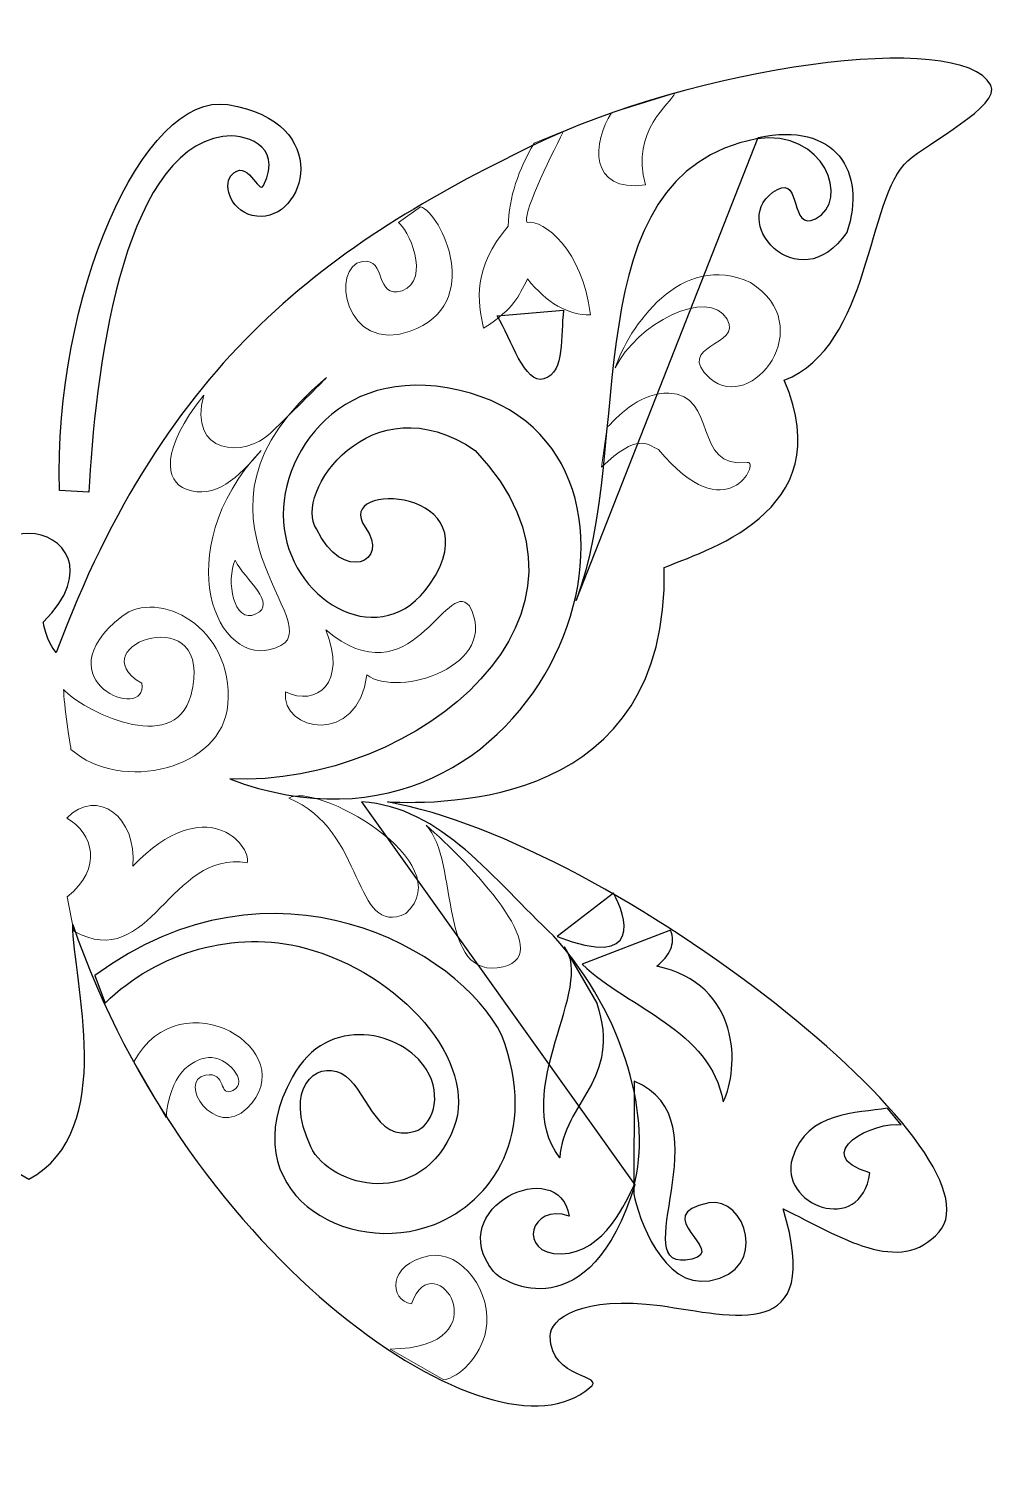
# Model space of a CAD drawing. Header units: centimetres. Extents: x -15.3 to 16.1, y -12 to 11.1.
# Drawn here: x 0.4 to 16.11, y -12.05 to 11.11 of the extents above; entities that cross this region are included whole.
import ezdxf

# ---------------------------------------------------------------- set-up
doc = ezdxf.new("R2010")
doc.units = ezdxf.units.CM
doc.header["$MEASUREMENT"] = 0
doc.layers.add('Layer 1', color=7, linetype='Continuous')

msp = doc.modelspace()

# ---------------------------------------------------------------- linework, layer by layer
at = {"layer": 'Layer 1', "color": 251}
for points, knots in [([(0.39955, -7.3594), (-1.04484, -6.57525), (-0.3023, -4.15665), (-0.30664, -3.27141), (-0.30664, -3.27141), (-2.14358, -8.63772), (-7.08116, -12.04571), (-8.60194, -10.70756), (-8.60194, -10.70756), (-8.89236, -10.48774), (-7.98108, -10.59435), (-7.96861, -9.88433), (-7.96861, -9.88433), (-7.9635, -9.59934), (-8.47814, -9.21725), (-9.74254, -9.3892), (-9.74254, -9.3892), (-10.90008, -9.54662), (-12.36731, -10.01879), (-11.71268, -7.83383), (-11.71268, -7.83383), (-12.63317, -8.28508), (-13.58726, -8.9232), (-14.21608, -8.20416), (-14.21608, -8.20416), (-15.30827, -6.95527), (-9.0257, -1.95409), (-5.35788, -1.30128), (-5.35788, -1.30128), (-6.25318, -1.3345), (-9.88586, -1.39637), (-9.80179, 2.46123), (-9.80179, 2.46123), (-10.36415, 2.7132), (-12.66841, 3.31438), (-11.72749, 5.46828), (-11.72749, 5.46828), (-13.13588, 6.02606), (-13.04633, 8.39129), (-13.71244, 8.99378), (-13.71244, 8.99378), (-14.02394, 9.27553), (-15.21816, 9.88267), (-15.04561, 10.20845), (-15.04561, 10.20845), (-14.5671, 11.11187), (-10.28497, 10.50604), (-7.66761, 9.2284), (-7.66761, 9.2284), (-4.45105, 7.65828), (-1.80898, 5.84661), (-0.04, 1.09843), (-0.04, 1.09843), (0.11373, 1.25756), (0.16738, 1.58726), (0.16738, 1.58726), (0.16738, 1.58726), (-0.66364, 2.41564), (-0.13743, 3.00931), (0.39955, 3.00973), (0.39955, 3.00973), (0.93631, 3.01014), (1.46274, 2.41647), (0.63173, 1.58809), (0.63173, 1.58809), (0.63173, 1.58809), (0.68538, 1.25839), (0.83911, 1.09926), (0.83911, 1.09926), (2.60809, 5.84744), (5.25015, 7.65911), (8.46671, 9.22923), (8.46671, 9.22923), (11.08408, 10.50687), (15.3662, 11.1127), (15.84472, 10.20928), (15.84472, 10.20928), (16.01727, 9.8835), (14.82305, 9.27636), (14.51154, 8.99461), (14.51154, 8.99461), (13.84543, 8.39212), (13.93499, 6.02689), (12.5266, 5.46911), (12.5266, 5.46911), (13.46752, 3.31521), (11.16325, 2.71403), (10.6009, 2.46206), (10.6009, 2.46206), (10.68497, -1.39554), (7.05229, -1.33367), (6.15699, -1.30045), (6.15699, -1.30045), (9.82481, -1.95326), (16.10738, -6.95444), (15.01519, -8.20333), (15.01519, -8.20333), (14.38636, -8.92237), (13.43228, -8.28425), (12.51178, -7.833), (12.51178, -7.833), (13.16641, -10.01795), (11.69918, -9.54579), (10.54165, -9.38837), (10.54165, -9.38837), (9.27725, -9.21642), (8.76261, -9.59851), (8.76772, -9.8835), (8.76772, -9.8835), (8.78019, -10.59353), (9.69147, -10.48691), (9.40105, -10.70673), (9.40105, -10.70673), (7.88027, -12.04487), (2.94269, -8.63689), (1.10574, -3.27059), (1.10574, -3.27059), (1.1014, -4.15582), (1.84394, -6.57525), (0.39955, -7.3594)], [0, 0, 0, 0, 0.03225806, 0.03225806, 0.03225806, 0.03225806, 0.06451613, 0.06451613, 0.06451613, 0.06451613, 0.09677419, 0.09677419, 0.09677419, 0.09677419, 0.12903226, 0.12903226, 0.12903226, 0.12903226, 0.16129032, 0.16129032, 0.16129032, 0.16129032, 0.19354839, 0.19354839, 0.19354839, 0.19354839, 0.22580645, 0.22580645, 0.22580645, 0.22580645, 0.25806452, 0.25806452, 0.25806452, 0.25806452, 0.29032258, 0.29032258, 0.29032258, 0.29032258, 0.32258065, 0.32258065, 0.32258065, 0.32258065, 0.35483871, 0.35483871, 0.35483871, 0.35483871, 0.38709677, 0.38709677, 0.38709677, 0.38709677, 0.41935484, 0.41935484, 0.41935484, 0.41935484, 0.4516129, 0.4516129, 0.4516129, 0.4516129, 0.48387097, 0.48387097, 0.48387097, 0.48387097, 0.51612903, 0.51612903, 0.51612903, 0.51612903, 0.5483871, 0.5483871, 0.5483871, 0.5483871, 0.58064516, 0.58064516, 0.58064516, 0.58064516, 0.61290323, 0.61290323, 0.61290323, 0.61290323, 0.64516129, 0.64516129, 0.64516129, 0.64516129, 0.67741935, 0.67741935, 0.67741935, 0.67741935, 0.70967742, 0.70967742, 0.70967742, 0.70967742, 0.74193548, 0.74193548, 0.74193548, 0.74193548, 0.77419355, 0.77419355, 0.77419355, 0.77419355, 0.80645161, 0.80645161, 0.80645161, 0.80645161, 0.83870968, 0.83870968, 0.83870968, 0.83870968, 0.87096774, 0.87096774, 0.87096774, 0.87096774, 0.90322581, 0.90322581, 0.90322581, 0.90322581, 0.93548387, 0.93548387, 0.93548387, 0.93548387, 1, 1, 1, 1]), ([(0.89432, 3.70258), (0.89432, 3.70258), (1.36224, 3.67139), (1.36224, 3.67139), (1.36224, 3.67139), (1.45755, 5.48692), (1.86644, 9.13222), (3.51463, 9.38462), (3.51463, 9.38462), (3.82855, 9.43269), (4.49427, 9.27449), (4.16971, 8.60006), (4.16971, 8.60006), (4.08703, 8.42827), (3.90782, 9.07185), (3.64452, 8.75112), (3.64452, 8.75112), (3.51227, 8.59003), (3.6465, 8.14887), (4.05974, 8.10409), (4.05974, 8.10409), (4.8396, 8.01958), (5.31444, 9.61767), (3.59567, 9.8954), (3.59567, 9.8954), (2.22655, 10.11664), (0.78904, 6.7717), (0.89432, 3.70258)], [0, 0, 0, 0, 0.125, 0.125, 0.125, 0.125, 0.25, 0.25, 0.25, 0.25, 0.375, 0.375, 0.375, 0.375, 0.5, 0.5, 0.5, 0.5, 0.625, 0.625, 0.625, 0.625, 0.75, 0.75, 0.75, 0.75, 1, 1, 1, 1]), ([(3.62396, -0.93013), (6.63207, -1.06666), (10.06245, 1.72795), (7.56423, 4.34332), (7.56423, 4.34332), (5.88476, 5.48549), (4.63616, 3.63517), (5.01639, 3.08421), (5.01639, 3.08421), (5.43588, 2.19989), (6.20793, 2.5525), (5.80148, 3.11383), (5.80148, 3.11383), (5.25387, 3.8701), (7.90264, 3.75221), (6.83839, 2.19542), (6.83839, 2.19542), (6.07762, 1.08257), (4.65687, 1.88257), (4.49988, 3.08251), (4.49988, 3.08251), (4.34443, 4.27067), (5.43877, 5.85647), (7.49016, 5.26172), (7.49016, 5.26172), (11.22471, 4.17901), (8.66237, -2.82663), (3.62396, -0.93013), (3.62396, -0.93013), (3.62396, -0.93013), (3.62396, -0.93013), (3.62396, -0.93013)], [0, 0, 0, 0, 0.11111111, 0.11111111, 0.11111111, 0.11111111, 0.22222222, 0.22222222, 0.22222222, 0.22222222, 0.33333333, 0.33333333, 0.33333333, 0.33333333, 0.44444444, 0.44444444, 0.44444444, 0.44444444, 0.55555556, 0.55555556, 0.55555556, 0.55555556, 0.66666667, 0.66666667, 0.66666667, 0.66666667, 0.77777778, 0.77777778, 0.77777778, 0.77777778, 1, 1, 1, 1]), ([(1.6242, -4.52969), (1.6242, -4.52969), (1.46126, -4.0853), (1.46126, -4.0853), (1.46126, -4.0853), (4.32731, -1.9826), (7.31034, -3.66887), (7.99381, -5.04815), (7.99381, -5.04815), (8.60316, -6.64023), (7.82724, -7.72084), (6.9142, -8.08287), (6.9142, -8.08287), (5.51389, -8.63809), (3.62017, -7.55062), (4.63125, -5.71474), (4.63125, -5.71474), (5.2027, -4.6771), (6.40936, -4.99361), (6.77911, -5.59067), (6.77911, -5.59067), (7.05814, -6.04124), (6.86836, -6.50555), (6.60138, -6.58871), (6.60138, -6.58871), (5.94024, -6.79462), (5.8211, -5.85514), (5.41582, -5.6565), (5.41582, -5.6565), (5.00956, -5.45739), (4.48298, -5.89502), (4.92751, -6.84053), (4.92751, -6.84053), (5.23745, -7.49979), (6.71568, -7.85635), (7.22353, -6.52945), (7.22353, -6.52945), (7.62551, -5.47918), (6.35966, -4.04505), (4.82031, -3.64265), (4.82031, -3.64265), (3.71431, -3.35352), (2.47261, -3.69951), (1.6242, -4.52969)], [0, 0, 0, 0, 0.08333333, 0.08333333, 0.08333333, 0.08333333, 0.16666667, 0.16666667, 0.16666667, 0.16666667, 0.25, 0.25, 0.25, 0.25, 0.33333333, 0.33333333, 0.33333333, 0.33333333, 0.41666667, 0.41666667, 0.41666667, 0.41666667, 0.5, 0.5, 0.5, 0.5, 0.58333333, 0.58333333, 0.58333333, 0.58333333, 0.66666667, 0.66666667, 0.66666667, 0.66666667, 0.75, 0.75, 0.75, 0.75, 0.83333333, 0.83333333, 0.83333333, 0.83333333, 1, 1, 1, 1]), ([(14.18566, -6.21838), (14.18566, -6.21838), (14.40785, -6.48501), (14.40785, -6.48501), (14.40785, -6.48501), (13.99821, -6.40789), (12.89602, -6.95459), (13.90421, -7.25529), (13.90421, -7.25529), (13.76188, -8.29013), (12.42174, -7.76827), (12.65991, -7.01828), (12.65991, -7.01828), (12.90112, -6.25877), (13.69535, -6.30232), (14.18566, -6.21838)], [0, 0, 0, 0, 0.2, 0.2, 0.2, 0.2, 0.4, 0.4, 0.4, 0.4, 0.6, 0.6, 0.6, 0.6, 1, 1, 1, 1])]:
    msp.add_open_spline(points, degree=3, knots=knots, dxfattribs=at)
at = {"layer": 'Layer 1', "color": 14, "lineweight": 18}
for points, knots in [([(0.39955, -7.3594), (-1.04484, -6.57525), (-0.3023, -4.15665), (-0.30664, -3.27141), (-0.30664, -3.27141), (-2.14358, -8.63772), (-7.08116, -12.04571), (-8.60194, -10.70756), (-8.60194, -10.70756), (-8.89236, -10.48774), (-7.98108, -10.59435), (-7.96861, -9.88433), (-7.96861, -9.88433), (-7.9635, -9.59934), (-8.47814, -9.21725), (-9.74254, -9.3892), (-9.74254, -9.3892), (-10.90008, -9.54662), (-12.36731, -10.01879), (-11.71268, -7.83383), (-11.71268, -7.83383), (-12.63317, -8.28508), (-13.58726, -8.9232), (-14.21608, -8.20416), (-14.21608, -8.20416), (-15.30827, -6.95527), (-9.0257, -1.95409), (-5.35788, -1.30128), (-5.35788, -1.30128), (-6.25318, -1.3345), (-9.88586, -1.39637), (-9.80179, 2.46123), (-9.80179, 2.46123), (-10.36415, 2.7132), (-12.66841, 3.31438), (-11.72749, 5.46828), (-11.72749, 5.46828), (-13.13588, 6.02606), (-13.04633, 8.39129), (-13.71244, 8.99378), (-13.71244, 8.99378), (-14.02394, 9.27553), (-15.21816, 9.88267), (-15.04561, 10.20845), (-15.04561, 10.20845), (-14.5671, 11.11187), (-10.28497, 10.50604), (-7.66761, 9.2284), (-7.66761, 9.2284), (-4.45105, 7.65828), (-1.80898, 5.84661), (-0.04, 1.09843), (-0.04, 1.09843), (0.11373, 1.25756), (0.16738, 1.58726), (0.16738, 1.58726), (0.16738, 1.58726), (-0.66364, 2.41564), (-0.13743, 3.00931), (0.39955, 3.00973), (0.39955, 3.00973), (0.93631, 3.01014), (1.46274, 2.41647), (0.63173, 1.58809), (0.63173, 1.58809), (0.63173, 1.58809), (0.68538, 1.25839), (0.83911, 1.09926), (0.83911, 1.09926), (2.60809, 5.84744), (5.25015, 7.65911), (8.46671, 9.22923), (8.46671, 9.22923), (11.08408, 10.50687), (15.3662, 11.1127), (15.84472, 10.20928), (15.84472, 10.20928), (16.01727, 9.8835), (14.82305, 9.27636), (14.51154, 8.99461), (14.51154, 8.99461), (13.84543, 8.39212), (13.93499, 6.02689), (12.5266, 5.46911), (12.5266, 5.46911), (13.46752, 3.31521), (11.16325, 2.71403), (10.6009, 2.46206), (10.6009, 2.46206), (10.68497, -1.39554), (7.05229, -1.33367), (6.15699, -1.30045), (6.15699, -1.30045), (9.82481, -1.95326), (16.10738, -6.95444), (15.01519, -8.20333), (15.01519, -8.20333), (14.38636, -8.92237), (13.43228, -8.28425), (12.51178, -7.833), (12.51178, -7.833), (13.16641, -10.01795), (11.69918, -9.54579), (10.54165, -9.38837), (10.54165, -9.38837), (9.27725, -9.21642), (8.76261, -9.59851), (8.76772, -9.8835), (8.76772, -9.8835), (8.78019, -10.59353), (9.69147, -10.48691), (9.40105, -10.70673), (9.40105, -10.70673), (7.88027, -12.04487), (2.94269, -8.63689), (1.10574, -3.27059), (1.10574, -3.27059), (1.1014, -4.15582), (1.84394, -6.57525), (0.39955, -7.3594)], [0, 0, 0, 0, 0.03225806, 0.03225806, 0.03225806, 0.03225806, 0.06451613, 0.06451613, 0.06451613, 0.06451613, 0.09677419, 0.09677419, 0.09677419, 0.09677419, 0.12903226, 0.12903226, 0.12903226, 0.12903226, 0.16129032, 0.16129032, 0.16129032, 0.16129032, 0.19354839, 0.19354839, 0.19354839, 0.19354839, 0.22580645, 0.22580645, 0.22580645, 0.22580645, 0.25806452, 0.25806452, 0.25806452, 0.25806452, 0.29032258, 0.29032258, 0.29032258, 0.29032258, 0.32258065, 0.32258065, 0.32258065, 0.32258065, 0.35483871, 0.35483871, 0.35483871, 0.35483871, 0.38709677, 0.38709677, 0.38709677, 0.38709677, 0.41935484, 0.41935484, 0.41935484, 0.41935484, 0.4516129, 0.4516129, 0.4516129, 0.4516129, 0.48387097, 0.48387097, 0.48387097, 0.48387097, 0.51612903, 0.51612903, 0.51612903, 0.51612903, 0.5483871, 0.5483871, 0.5483871, 0.5483871, 0.58064516, 0.58064516, 0.58064516, 0.58064516, 0.61290323, 0.61290323, 0.61290323, 0.61290323, 0.64516129, 0.64516129, 0.64516129, 0.64516129, 0.67741935, 0.67741935, 0.67741935, 0.67741935, 0.70967742, 0.70967742, 0.70967742, 0.70967742, 0.74193548, 0.74193548, 0.74193548, 0.74193548, 0.77419355, 0.77419355, 0.77419355, 0.77419355, 0.80645161, 0.80645161, 0.80645161, 0.80645161, 0.83870968, 0.83870968, 0.83870968, 0.83870968, 0.87096774, 0.87096774, 0.87096774, 0.87096774, 0.90322581, 0.90322581, 0.90322581, 0.90322581, 0.93548387, 0.93548387, 0.93548387, 0.93548387, 1, 1, 1, 1]), ([(0.89432, 3.70258), (0.89432, 3.70258), (1.36224, 3.67139), (1.36224, 3.67139), (1.36224, 3.67139), (1.45755, 5.48692), (1.86644, 9.13222), (3.51463, 9.38462), (3.51463, 9.38462), (3.82855, 9.43269), (4.49427, 9.27449), (4.16971, 8.60006), (4.16971, 8.60006), (4.08703, 8.42827), (3.90782, 9.07185), (3.64452, 8.75112), (3.64452, 8.75112), (3.51227, 8.59003), (3.6465, 8.14887), (4.05974, 8.10409), (4.05974, 8.10409), (4.8396, 8.01958), (5.31444, 9.61767), (3.59567, 9.8954), (3.59567, 9.8954), (2.22655, 10.11664), (0.78904, 6.7717), (0.89432, 3.70258)], [0, 0, 0, 0, 0.125, 0.125, 0.125, 0.125, 0.25, 0.25, 0.25, 0.25, 0.375, 0.375, 0.375, 0.375, 0.5, 0.5, 0.5, 0.5, 0.625, 0.625, 0.625, 0.625, 0.75, 0.75, 0.75, 0.75, 1, 1, 1, 1]), ([(3.62396, -0.93013), (6.63207, -1.06666), (10.06245, 1.72795), (7.56423, 4.34332), (7.56423, 4.34332), (5.88476, 5.48549), (4.63616, 3.63517), (5.01639, 3.08421), (5.01639, 3.08421), (5.43588, 2.19989), (6.20793, 2.5525), (5.80148, 3.11383), (5.80148, 3.11383), (5.25387, 3.8701), (7.90264, 3.75221), (6.83839, 2.19542), (6.83839, 2.19542), (6.07762, 1.08257), (4.65687, 1.88257), (4.49988, 3.08251), (4.49988, 3.08251), (4.34443, 4.27067), (5.43877, 5.85647), (7.49016, 5.26172), (7.49016, 5.26172), (11.22471, 4.17901), (8.66237, -2.82663), (3.62396, -0.93013)], [0, 0, 0, 0, 0.125, 0.125, 0.125, 0.125, 0.25, 0.25, 0.25, 0.25, 0.375, 0.375, 0.375, 0.375, 0.5, 0.5, 0.5, 0.5, 0.625, 0.625, 0.625, 0.625, 0.75, 0.75, 0.75, 0.75, 1, 1, 1, 1]), ([(1.6242, -4.52969), (1.6242, -4.52969), (1.46126, -4.0853), (1.46126, -4.0853), (1.46126, -4.0853), (4.32731, -1.9826), (7.31034, -3.66887), (7.99381, -5.04815), (7.99381, -5.04815), (8.60316, -6.64023), (7.82724, -7.72084), (6.9142, -8.08287), (6.9142, -8.08287), (5.51389, -8.63809), (3.62017, -7.55062), (4.63125, -5.71474), (4.63125, -5.71474), (5.2027, -4.6771), (6.40936, -4.99361), (6.77911, -5.59067), (6.77911, -5.59067), (7.05814, -6.04124), (6.86836, -6.50555), (6.60138, -6.58871), (6.60138, -6.58871), (5.94024, -6.79462), (5.8211, -5.85514), (5.41582, -5.6565), (5.41582, -5.6565), (5.00956, -5.45739), (4.48298, -5.89502), (4.92751, -6.84053), (4.92751, -6.84053), (5.23745, -7.49979), (6.71568, -7.85635), (7.22353, -6.52945), (7.22353, -6.52945), (7.62551, -5.47918), (6.35966, -4.04505), (4.82031, -3.64265), (4.82031, -3.64265), (3.71431, -3.35352), (2.47261, -3.69951), (1.6242, -4.52969)], [0, 0, 0, 0, 0.08333333, 0.08333333, 0.08333333, 0.08333333, 0.16666667, 0.16666667, 0.16666667, 0.16666667, 0.25, 0.25, 0.25, 0.25, 0.33333333, 0.33333333, 0.33333333, 0.33333333, 0.41666667, 0.41666667, 0.41666667, 0.41666667, 0.5, 0.5, 0.5, 0.5, 0.58333333, 0.58333333, 0.58333333, 0.58333333, 0.66666667, 0.66666667, 0.66666667, 0.66666667, 0.75, 0.75, 0.75, 0.75, 0.83333333, 0.83333333, 0.83333333, 0.83333333, 1, 1, 1, 1]), ([(14.18566, -6.21838), (14.18566, -6.21838), (14.40785, -6.48501), (14.40785, -6.48501), (14.40785, -6.48501), (13.99821, -6.40789), (12.89602, -6.95459), (13.90421, -7.25529), (13.90421, -7.25529), (13.76188, -8.29013), (12.42174, -7.76827), (12.65991, -7.01828), (12.65991, -7.01828), (12.90112, -6.25877), (13.69535, -6.30232), (14.18566, -6.21838)], [0, 0, 0, 0, 0.2, 0.2, 0.2, 0.2, 0.4, 0.4, 0.4, 0.4, 0.6, 0.6, 0.6, 0.6, 1, 1, 1, 1])]:
    msp.add_open_spline(points, degree=3, knots=knots, dxfattribs=at)
at = {"layer": 'Layer 1', "lineweight": 18}
for points, knots in [([(9.75656, 9.76489), (9.44849, 9.30282), (9.38466, 8.47422), (10.29857, 8.60881), (10.29857, 8.60881), (10.056, 9.48565), (10.71745, 9.91893), (10.77024, 10.07831), (10.77024, 10.07831), (10.77024, 10.07831), (9.75656, 9.76489), (9.75656, 9.76489)], [0, 0, 0, 0, 0.25, 0.25, 0.25, 0.25, 0.5, 0.5, 0.5, 0.5, 1, 1, 1, 1]), ([(8.98628, 9.46863), (8.98628, 9.46863), (8.51226, 9.27606), (8.51226, 9.27606), (8.51226, 9.27606), (8.26244, 8.85557), (8.10877, 8.41449), (8.0975, 7.94288), (8.0975, 7.94288), (7.5196, 7.27402), (7.60354, 6.74019), (7.70192, 6.30437), (7.70192, 6.30437), (8.21888, 6.64562), (8.24356, 6.79984), (8.40824, 7.09619), (8.40824, 7.09619), (8.71835, 6.70689), (9.05459, 6.51788), (9.41586, 6.52083), (9.41586, 6.52083), (9.29286, 7.57234), (8.66605, 8.05025), (8.40015, 8.00383), (8.40015, 8.00383), (8.30649, 8.08432), (8.73974, 8.99955), (8.98628, 9.46863)], [0, 0, 0, 0, 0.125, 0.125, 0.125, 0.125, 0.25, 0.25, 0.25, 0.25, 0.375, 0.375, 0.375, 0.375, 0.5, 0.5, 0.5, 0.5, 0.625, 0.625, 0.625, 0.625, 0.75, 0.75, 0.75, 0.75, 1, 1, 1, 1]), ([(6.69026, 8.25396), (6.69026, 8.25396), (6.3324, 8.00181), (6.3324, 8.00181), (6.3324, 8.00181), (6.47537, 7.92586), (6.87438, 7.09314), (6.3923, 6.90395), (6.3923, 6.90395), (5.9458, 6.77897), (6.14471, 7.43584), (5.75873, 7.37764), (5.75873, 7.37764), (5.22684, 7.29743), (5.47898, 5.88087), (6.52092, 6.25589), (6.52092, 6.25589), (7.73003, 6.69107), (7.01249, 8.16387), (6.69026, 8.25396)], [0, 0, 0, 0, 0.16666667, 0.16666667, 0.16666667, 0.16666667, 0.33333333, 0.33333333, 0.33333333, 0.33333333, 0.5, 0.5, 0.5, 0.5, 0.66666667, 0.66666667, 0.66666667, 0.66666667, 1, 1, 1, 1]), ([(9.81346, 5.66976), (10.15336, 6.36882), (11.301, 6.97752), (11.61223, 6.44879), (11.61223, 6.44879), (11.86845, 6.01351), (10.74507, 6.04688), (11.33685, 5.49704), (11.33685, 5.49704), (12.014, 4.92336), (13.09777, 6.35184), (11.98726, 7.03759), (11.98726, 7.03759), (10.87228, 7.57181), (10.0199, 6.30126), (9.81346, 5.66976)], [0, 0, 0, 0, 0.2, 0.2, 0.2, 0.2, 0.4, 0.4, 0.4, 0.4, 0.6, 0.6, 0.6, 0.6, 1, 1, 1, 1]), ([(5.17933, 5.51354), (2.48985, 3.29096), (5.36056, 1.50899), (4.36461, 1.17332), (4.36461, 1.17332), (3.41791, 0.807), (2.61202, 2.71266), (4.1276, 4.34331), (4.1276, 4.34331), (3.76514, 3.9064), (3.38736, 3.54883), (2.92531, 3.72016), (2.92531, 3.72016), (2.58259, 3.84725), (2.50661, 4.35291), (3.2092, 5.2321), (3.2092, 5.2321), (2.94367, 4.27018), (3.87183, 4.22618), (4.27717, 4.61848), (4.27717, 4.61848), (4.70793, 5.03539), (5.0715, 5.40311), (5.17933, 5.51354)], [0, 0, 0, 0, 0.14285714, 0.14285714, 0.14285714, 0.14285714, 0.28571429, 0.28571429, 0.28571429, 0.28571429, 0.42857143, 0.42857143, 0.42857143, 0.42857143, 0.57142857, 0.57142857, 0.57142857, 0.57142857, 0.71428571, 0.71428571, 0.71428571, 0.71428571, 1, 1, 1, 1]), ([(9.68771, 4.71449), (9.91299, 4.95739), (10.24248, 5.27148), (10.67699, 5.26342), (10.67699, 5.26342), (11.45998, 5.24909), (11.0555, 4.03225), (11.93408, 4.15074), (11.93408, 4.15074), (12.14843, 4.17965), (11.61245, 3.01578), (10.51202, 4.35813), (10.51202, 4.35813), (10.31595, 4.44316), (10.18219, 4.62945), (9.59362, 4.07668), (9.59362, 4.07668), (9.59362, 4.07668), (9.68771, 4.71449), (9.68771, 4.71449)], [0, 0, 0, 0, 0.16666667, 0.16666667, 0.16666667, 0.16666667, 0.33333333, 0.33333333, 0.33333333, 0.33333333, 0.5, 0.5, 0.5, 0.5, 0.66666667, 0.66666667, 0.66666667, 0.66666667, 1, 1, 1, 1]), ([(3.71284, 2.58056), (3.56335, 2.26541), (3.68173, 1.54251), (4.04512, 1.71736), (4.04512, 1.71736), (4.396, 1.88619), (3.87189, 2.26038), (3.71284, 2.58056)], [0, 0, 0, 0, 0.33333333, 0.33333333, 0.33333333, 0.33333333, 1, 1, 1, 1]), ([(0.95761, 0.50674), (0.95761, 0.29935), (1.07612, -0.45611), (1.07612, -0.45611), (1.07612, -0.45611), (1.87844, -1.16587), (3.51373, -0.77991), (3.59433, 0.26973), (3.59433, 0.26973), (3.69019, 1.51794), (2.47217, 2.1349), (1.89083, 1.67697), (1.89083, 1.67697), (0.57794, 0.64278), (2.31898, -0.03992), (2.2147, 0.60403), (2.2147, 0.60403), (1.15986, 1.2149), (3.4308, 1.99848), (2.99777, 0.4054), (2.99777, 0.4054), (2.72922, -0.58255), (1.2391, 0.18062), (0.95761, 0.50674)], [0, 0, 0, 0, 0.14285714, 0.14285714, 0.14285714, 0.14285714, 0.28571429, 0.28571429, 0.28571429, 0.28571429, 0.42857143, 0.42857143, 0.42857143, 0.42857143, 0.57142857, 0.57142857, 0.57142857, 0.57142857, 0.71428571, 0.71428571, 0.71428571, 0.71428571, 1, 1, 1, 1]), ([(5.16823, 1.46319), (5.51836, 0.60614), (5.012, 0.22206), (4.52083, 0.46902), (4.52083, 0.46902), (4.4444, -0.17823), (5.69152, -0.40025), (5.82471, 0.7397), (5.82471, 0.7397), (6.3315, 0.35594), (7.99204, 0.89518), (7.473, 1.84598), (7.473, 1.84598), (7.09624, 2.31029), (6.54195, 0.3022), (5.16823, 1.46319)], [0, 0, 0, 0, 0.2, 0.2, 0.2, 0.2, 0.4, 0.4, 0.4, 0.4, 0.6, 0.6, 0.6, 0.6, 1, 1, 1, 1]), ([(1.01687, -2.8262), (1.59014, -2.3576), (1.43881, -1.80398), (1.00812, -1.559), (1.00812, -1.559), (1.50251, -1.06004), (2.13847, -1.54796), (2.06958, -2.32928), (2.06958, -2.32928), (3.24262, -1.12477), (3.9703, -1.98421), (3.90541, -2.27811), (3.90541, -2.27811), (2.6562, -2.06492), (2.35827, -4.05764), (1.12427, -3.3763), (1.12427, -3.3763), (1.12427, -3.3763), (1.01687, -2.8262), (1.01687, -2.8262)], [0, 0, 0, 0, 0.16666667, 0.16666667, 0.16666667, 0.16666667, 0.33333333, 0.33333333, 0.33333333, 0.33333333, 0.5, 0.5, 0.5, 0.5, 0.66666667, 0.66666667, 0.66666667, 0.66666667, 1, 1, 1, 1]), ([(4.57199, -1.2412), (4.96565, -0.95773), (7.35174, -2.25424), (6.45325, -3.09283), (6.45325, -3.09283), (5.59739, -3.49426), (5.81357, -1.73748), (4.57199, -1.2412)], [0, 0, 0, 0, 0.33333333, 0.33333333, 0.33333333, 0.33333333, 1, 1, 1, 1]), ([(6.77914, -1.67078), (7.32181, -2.26345), (6.94907, -4.1949), (8.01704, -3.94761), (8.01704, -3.94761), (8.89343, -3.74469), (7.46048, -2.27711), (6.77914, -1.67078)], [0, 0, 0, 0, 0.33333333, 0.33333333, 0.33333333, 0.33333333, 1, 1, 1, 1]), ([(2.60186, -6.36651), (2.66099, -5.69012), (2.99497, -5.43082), (3.28163, -5.40582), (3.28163, -5.40582), (3.58838, -5.37907), (3.94152, -5.79969), (3.67682, -5.93322), (3.67682, -5.93322), (3.43645, -6.05447), (3.58122, -5.6228), (3.23849, -5.68746), (3.23849, -5.68746), (2.76564, -5.77668), (3.38338, -6.73262), (3.90541, -6.21838), (3.90541, -6.21838), (4.82961, -5.30798), (2.84935, -4.08394), (2.08308, -5.47166), (2.08308, -5.47166), (2.08308, -5.47166), (2.60186, -6.36651), (2.60186, -6.36651)], [0, 0, 0, 0, 0.14285714, 0.14285714, 0.14285714, 0.14285714, 0.28571429, 0.28571429, 0.28571429, 0.28571429, 0.42857143, 0.42857143, 0.42857143, 0.42857143, 0.57142857, 0.57142857, 0.57142857, 0.57142857, 0.71428571, 0.71428571, 0.71428571, 0.71428571, 1, 1, 1, 1]), ([(6.20143, -10.08459), (8.05784, -10.07335), (6.9127, -8.32815), (6.54213, -9.35875), (6.54213, -9.35875), (6.18484, -9.30516), (6.15311, -8.7196), (6.82358, -8.58847), (6.82358, -8.58847), (7.34672, -8.48615), (7.86121, -9.19172), (7.73827, -9.7863), (7.73827, -9.7863), (7.64971, -10.21461), (7.3078, -10.54169), (7.06195, -10.57746), (7.06195, -10.57746), (7.06195, -10.57746), (6.20143, -10.08459), (6.20143, -10.08459)], [0, 0, 0, 0, 0.16666667, 0.16666667, 0.16666667, 0.16666667, 0.33333333, 0.33333333, 0.33333333, 0.33333333, 0.5, 0.5, 0.5, 0.5, 0.66666667, 0.66666667, 0.66666667, 0.66666667, 1, 1, 1, 1])]:
    msp.add_open_spline(points, degree=3, knots=knots, dxfattribs=at)
at = {"layer": 'Layer 1'}
for points, knots in [([(9.18628, 1.93223), (10.1355, 4.44456), (9.09576, 8.76177), (12.08174, 9.34761), (12.08174, 9.34761), (13.17095, 9.51455), (13.60199, 8.35279), (13.02855, 8.06341), (13.02855, 8.06341), (12.61387, 7.85415), (12.80319, 8.74577), (12.42088, 8.53508), (12.42088, 8.53508), (11.56461, 8.06317), (12.75894, 6.70993), (13.53421, 7.84493), (13.53421, 7.84493), (13.85875, 8.82208), (13.35355, 9.62969), (12.11183, 9.36865), (12.11183, 9.36865), (12.11183, 9.36865), (9.18628, 1.93223), (9.18628, 1.93223)], [0, 0, 0, 0, 0.14285714, 0.14285714, 0.14285714, 0.14285714, 0.28571429, 0.28571429, 0.28571429, 0.28571429, 0.42857143, 0.42857143, 0.42857143, 0.42857143, 0.57142857, 0.57142857, 0.57142857, 0.57142857, 0.71428571, 0.71428571, 0.71428571, 0.71428571, 1, 1, 1, 1]), ([(7.91974, 6.50602), (8.14894, 6.12642), (8.35899, 5.39781), (8.66914, 5.49266), (8.66914, 5.49266), (9.02042, 5.60009), (8.92903, 6.19073), (8.98628, 6.5949), (8.98628, 6.5949), (8.98628, 6.5949), (7.91974, 6.50602), (7.91974, 6.50602)], [0, 0, 0, 0, 0.25, 0.25, 0.25, 0.25, 0.5, 0.5, 0.5, 0.5, 1, 1, 1, 1]), ([(7.91974, 6.50602), (7.91974, 6.50602), (7.91974, 6.50602), (7.91974, 6.50602), (7.91974, 6.50602), (7.91974, 6.50602), (7.91974, 6.50602), (7.91974, 6.50602)], [0, 0, 0, 0, 0.33333333, 0.33333333, 0.33333333, 0.33333333, 1, 1, 1, 1]), ([(9.18628, 1.93223), (9.18628, 1.93223), (9.18628, 1.93223), (9.18628, 1.93223), (9.18628, 1.93223), (9.18628, 1.93223), (9.18628, 1.93223), (9.18628, 1.93223)], [0, 0, 0, 0, 0.33333333, 0.33333333, 0.33333333, 0.33333333, 1, 1, 1, 1]), ([(5.74223, -1.30045), (7.03256, -1.37699), (7.86687, -2.561), (8.82334, -3.44835), (8.82334, -3.44835), (9.99082, -4.7463), (10.40963, -6.43021), (10.11207, -7.46268), (10.11207, -7.46268), (10.01162, -7.67482), (9.6515, -8.54342), (8.94501, -8.55584), (8.94501, -8.55584), (8.22884, -8.56842), (8.45051, -7.72383), (9.07516, -7.95151), (9.07516, -7.95151), (8.91546, -6.94517), (7.03493, -7.81155), (7.86049, -8.84029), (7.86049, -8.84029), (8.02011, -9.0392), (9.41184, -9.79845), (10.12688, -7.44786), (10.12688, -7.44786), (10.12688, -7.44786), (5.74223, -1.30045), (5.74223, -1.30045)], [0, 0, 0, 0, 0.125, 0.125, 0.125, 0.125, 0.25, 0.25, 0.25, 0.25, 0.375, 0.375, 0.375, 0.375, 0.5, 0.5, 0.5, 0.5, 0.625, 0.625, 0.625, 0.625, 0.75, 0.75, 0.75, 0.75, 1, 1, 1, 1]), ([(5.74223, -1.30045), (5.74223, -1.30045), (5.74223, -1.30045), (5.74223, -1.30045), (5.74223, -1.30045), (5.74223, -1.30045), (5.74223, -1.30045), (5.74223, -1.30045)], [0, 0, 0, 0, 0.33333333, 0.33333333, 0.33333333, 0.33333333, 1, 1, 1, 1]), ([(9.78618, -2.76694), (9.99473, -3.12645), (10.26571, -3.99831), (8.88259, -3.46316), (8.88259, -3.46316), (8.88259, -3.46316), (9.78618, -2.76694), (9.78618, -2.76694)], [0, 0, 0, 0, 0.33333333, 0.33333333, 0.33333333, 0.33333333, 1, 1, 1, 1]), ([(9.78618, -2.76694), (9.78618, -2.76694), (9.78618, -2.76694), (9.78618, -2.76694), (9.78618, -2.76694), (9.78618, -2.76694), (9.78618, -2.76694), (9.78618, -2.76694)], [0, 0, 0, 0, 0.33333333, 0.33333333, 0.33333333, 0.33333333, 1, 1, 1, 1]), ([(10.70459, -3.35947), (10.79087, -3.58033), (10.68532, -3.76734), (10.4824, -3.93718), (10.4824, -3.93718), (11.83428, -4.22159), (11.81363, -5.58255), (11.54894, -6.11469), (11.54894, -6.11469), (11.32889, -4.94767), (10.05363, -4.63068), (9.28254, -3.90755), (9.28254, -3.90755), (9.28254, -3.90755), (10.70459, -3.35947), (10.70459, -3.35947)], [0, 0, 0, 0, 0.2, 0.2, 0.2, 0.2, 0.4, 0.4, 0.4, 0.4, 0.6, 0.6, 0.6, 0.6, 1, 1, 1, 1]), ([(10.70459, -3.35947), (10.70459, -3.35947), (10.70459, -3.35947), (10.70459, -3.35947), (10.70459, -3.35947), (10.70459, -3.35947), (10.70459, -3.35947), (10.70459, -3.35947)], [0, 0, 0, 0, 0.33333333, 0.33333333, 0.33333333, 0.33333333, 1, 1, 1, 1]), ([(8.9947, -3.6278), (9.51509, -4.25982), (8.11535, -5.93685), (8.92331, -7.01457), (8.92331, -7.01457), (8.98579, -6.10113), (9.92567, -5.78832), (9.51955, -4.5297), (9.51955, -4.5297), (9.51955, -4.5297), (8.9947, -3.6278), (8.9947, -3.6278)], [0, 0, 0, 0, 0.25, 0.25, 0.25, 0.25, 0.5, 0.5, 0.5, 0.5, 1, 1, 1, 1]), ([(8.9947, -3.6278), (8.9947, -3.6278), (8.9947, -3.6278), (8.9947, -3.6278), (8.9947, -3.6278), (8.9947, -3.6278), (8.9947, -3.6278), (8.9947, -3.6278)], [0, 0, 0, 0, 0.33333333, 0.33333333, 0.33333333, 0.33333333, 1, 1, 1, 1]), ([(10.11814, -5.78645), (11.63245, -6.3902), (9.89277, -8.90581), (11.04491, -8.6393), (11.04491, -8.6393), (11.63181, -8.50355), (10.32241, -7.93653), (11.31969, -7.73773), (11.31969, -7.73773), (11.89512, -7.62302), (12.30987, -8.82113), (11.32838, -8.98809), (11.32838, -8.98809), (10.57345, -9.11652), (10.187, -7.96623), (10.11207, -7.596), (10.11207, -7.596), (10.11207, -7.596), (10.11814, -5.78645), (10.11814, -5.78645)], [0, 0, 0, 0, 0.16666667, 0.16666667, 0.16666667, 0.16666667, 0.33333333, 0.33333333, 0.33333333, 0.33333333, 0.5, 0.5, 0.5, 0.5, 0.66666667, 0.66666667, 0.66666667, 0.66666667, 1, 1, 1, 1]), ([(10.11814, -5.78645), (10.11814, -5.78645), (10.11814, -5.78645), (10.11814, -5.78645), (10.11814, -5.78645), (10.11814, -5.78645), (10.11814, -5.78645), (10.11814, -5.78645)], [0, 0, 0, 0, 0.33333333, 0.33333333, 0.33333333, 0.33333333, 1, 1, 1, 1])]:
    msp.add_open_spline(points, degree=3, knots=knots, dxfattribs=at)
at = {"layer": 'Layer 1', "color": 7, "lineweight": 18}
for points, knots in [([(9.18628, 1.93223), (10.1355, 4.44456), (9.09576, 8.76177), (12.08174, 9.34761), (12.08174, 9.34761), (13.17095, 9.51455), (13.60199, 8.35279), (13.02855, 8.06341), (13.02855, 8.06341), (12.61387, 7.85415), (12.80319, 8.74577), (12.42088, 8.53508), (12.42088, 8.53508), (11.56461, 8.06317), (12.75894, 6.70993), (13.53421, 7.84493), (13.53421, 7.84493), (13.85875, 8.82208), (13.35355, 9.62969), (12.11183, 9.36865)], [0, 0, 0, 0, 0.16666667, 0.16666667, 0.16666667, 0.16666667, 0.33333333, 0.33333333, 0.33333333, 0.33333333, 0.5, 0.5, 0.5, 0.5, 0.66666667, 0.66666667, 0.66666667, 0.66666667, 1, 1, 1, 1]), ([(7.91974, 6.50602), (8.14894, 6.12642), (8.35899, 5.39781), (8.66914, 5.49266), (8.66914, 5.49266), (9.02042, 5.60009), (8.92903, 6.19073), (8.98628, 6.5949)], [0, 0, 0, 0, 0.33333333, 0.33333333, 0.33333333, 0.33333333, 1, 1, 1, 1]), ([(7.91974, 6.50602), (7.91974, 6.50602), (7.91974, 6.50602), (7.91974, 6.50602), (7.91974, 6.50602), (7.91974, 6.50602), (7.91974, 6.50602), (7.91974, 6.50602)], [0, 0, 0, 0, 0.33333333, 0.33333333, 0.33333333, 0.33333333, 1, 1, 1, 1]), ([(9.18628, 1.93223), (9.18628, 1.93223), (9.18628, 1.93223), (9.18628, 1.93223), (9.18628, 1.93223), (9.18628, 1.93223), (9.18628, 1.93223), (9.18628, 1.93223)], [0, 0, 0, 0, 0.33333333, 0.33333333, 0.33333333, 0.33333333, 1, 1, 1, 1]), ([(5.74223, -1.30045), (7.03256, -1.37699), (7.86687, -2.561), (8.82334, -3.44835), (8.82334, -3.44835), (9.99082, -4.7463), (10.40963, -6.43021), (10.11207, -7.46268), (10.11207, -7.46268), (10.01162, -7.67482), (9.6515, -8.54342), (8.94501, -8.55584), (8.94501, -8.55584), (8.22884, -8.56842), (8.45051, -7.72383), (9.07516, -7.95151), (9.07516, -7.95151), (8.91546, -6.94517), (7.03493, -7.81155), (7.86049, -8.84029), (7.86049, -8.84029), (8.02011, -9.0392), (9.41184, -9.79845), (10.12688, -7.44786)], [0, 0, 0, 0, 0.14285714, 0.14285714, 0.14285714, 0.14285714, 0.28571429, 0.28571429, 0.28571429, 0.28571429, 0.42857143, 0.42857143, 0.42857143, 0.42857143, 0.57142857, 0.57142857, 0.57142857, 0.57142857, 0.71428571, 0.71428571, 0.71428571, 0.71428571, 1, 1, 1, 1]), ([(5.74223, -1.30045), (5.74223, -1.30045), (5.74223, -1.30045), (5.74223, -1.30045), (5.74223, -1.30045), (5.74223, -1.30045), (5.74223, -1.30045), (5.74223, -1.30045)], [0, 0, 0, 0, 0.33333333, 0.33333333, 0.33333333, 0.33333333, 1, 1, 1, 1]), ([(9.78618, -2.76694), (9.78618, -2.76694), (9.78618, -2.76694), (9.78618, -2.76694), (9.78618, -2.76694), (9.78618, -2.76694), (9.78618, -2.76694), (9.78618, -2.76694)], [0, 0, 0, 0, 0.33333333, 0.33333333, 0.33333333, 0.33333333, 1, 1, 1, 1]), ([(10.70459, -3.35947), (10.79087, -3.58033), (10.68532, -3.76734), (10.4824, -3.93718), (10.4824, -3.93718), (11.83428, -4.22159), (11.81363, -5.58255), (11.54894, -6.11469), (11.54894, -6.11469), (11.32889, -4.94767), (10.05363, -4.63068), (9.28254, -3.90755)], [0, 0, 0, 0, 0.25, 0.25, 0.25, 0.25, 0.5, 0.5, 0.5, 0.5, 1, 1, 1, 1]), ([(10.70459, -3.35947), (10.70459, -3.35947), (10.70459, -3.35947), (10.70459, -3.35947), (10.70459, -3.35947), (10.70459, -3.35947), (10.70459, -3.35947), (10.70459, -3.35947)], [0, 0, 0, 0, 0.33333333, 0.33333333, 0.33333333, 0.33333333, 1, 1, 1, 1]), ([(8.9947, -3.6278), (9.51509, -4.25982), (8.11535, -5.93685), (8.92331, -7.01457), (8.92331, -7.01457), (8.98579, -6.10113), (9.92567, -5.78832), (9.51955, -4.5297)], [0, 0, 0, 0, 0.33333333, 0.33333333, 0.33333333, 0.33333333, 1, 1, 1, 1]), ([(8.9947, -3.6278), (8.9947, -3.6278), (8.9947, -3.6278), (8.9947, -3.6278), (8.9947, -3.6278), (8.9947, -3.6278), (8.9947, -3.6278), (8.9947, -3.6278)], [0, 0, 0, 0, 0.33333333, 0.33333333, 0.33333333, 0.33333333, 1, 1, 1, 1]), ([(10.11814, -5.78645), (11.63245, -6.3902), (9.89277, -8.90581), (11.04491, -8.6393), (11.04491, -8.6393), (11.63181, -8.50355), (10.32241, -7.93653), (11.31969, -7.73773), (11.31969, -7.73773), (11.89512, -7.62302), (12.30987, -8.82113), (11.32838, -8.98809), (11.32838, -8.98809), (10.57345, -9.11652), (10.187, -7.96623), (10.11207, -7.596)], [0, 0, 0, 0, 0.2, 0.2, 0.2, 0.2, 0.4, 0.4, 0.4, 0.4, 0.6, 0.6, 0.6, 0.6, 1, 1, 1, 1]), ([(10.11814, -5.78645), (10.11814, -5.78645), (10.11814, -5.78645), (10.11814, -5.78645), (10.11814, -5.78645), (10.11814, -5.78645), (10.11814, -5.78645), (10.11814, -5.78645)], [0, 0, 0, 0, 0.33333333, 0.33333333, 0.33333333, 0.33333333, 1, 1, 1, 1])]:
    msp.add_open_spline(points, degree=3, knots=knots, dxfattribs=at)
msp.add_open_spline([(9.78618, -2.76694), (9.99473, -3.12645), (10.26571, -3.99831), (8.88259, -3.46316)], degree=3, dxfattribs=at)

doc.saveas('drawing.dxf')
